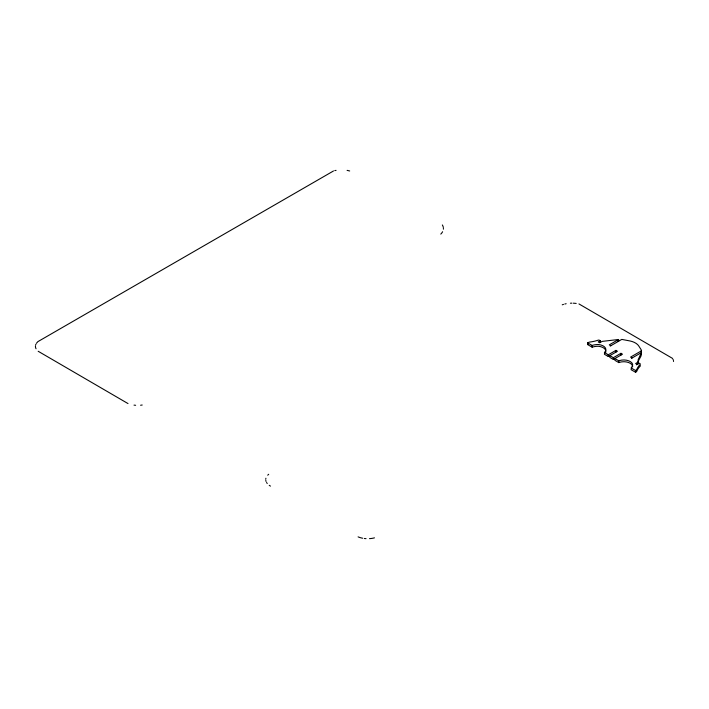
<?xml version="1.0" encoding="UTF-8"?>
<svg xmlns="http://www.w3.org/2000/svg" width="709" height="709" viewBox="0 0 709 709"><rect width="100%" height="100%" fill="white"/><g stroke="black" fill="none" stroke-linecap="round" stroke-linejoin="round"><path stroke-width="1.06" d="M443.382 229.193L443.409 228.333M638.065 362.131L638.162 359.738L641.361 352.63C642.336 356.875 637.382 359.649 638.065 363.885L638.065 362.131L635.636 363.54L637.152 364.417M265.733 479.311L265.902 478.238M35.601 345.07L35.929 344.157M639.979 365.41A1.134 0.656 0 0 1 640.192 366.163A29.06 16.777 0 0 0 636.815 371.232L635.636 372.305L631.081 369.673L631.737 367.076A11.344 6.549 0 0 0 632.596 364.125A8.978 5.185 0 0 0 619.444 360.615L618.806 360.837L614.889 358.568L614.889 360.323L618.806 362.591L619.444 362.37A8.978 5.185 0 0 1 632.596 365.871A11.344 6.549 0 0 1 632.579 366.881M36.434 343.271L37.914 341.623L333.487 170.975M604.387 352.506L608.304 354.775L615.899 350.388L617.415 351.265L608.304 356.521L604.387 354.261L604.759 352.143A8.978 5.185 0 0 0 598.688 344.547A11.344 6.549 0 0 0 593.575 345.044L592.112 345.425L587.557 342.793L587.557 344.547L592.112 347.171L593.575 346.79A11.344 6.549 0 0 1 598.688 346.293A8.978 5.185 0 0 1 605.832 350.76M267.701 475.19L268.702 474.286M587.557 342.793L589.409 342.11A29.06 16.777 0 0 0 598.183 340.16A1.134 0.656 0 0 1 599.486 340.285L600.337 340.666L600.337 342.42M587.557 344.547L588.266 344.131M600.337 340.666L598.183 341.915L599.699 342.793L602.127 341.392L618.585 339.487L618.585 341.242L617.636 341.206M618.585 339.487L609.315 344.84L610.839 345.708M610.245 346.054L621.784 339.398L630.079 340.976A14.667 8.464 0 0 1 638.774 346.001L641.202 349.803L641.521 352.541L631.489 358.337M613.365 357.69L620.96 353.312L622.475 354.19L613.365 359.445L609.82 357.398L609.82 355.643L613.365 357.69L613.365 359.445M641.521 350.787L630.576 357.106L632.091 357.983M636.443 364.825L639.305 363.168L639.979 363.664A1.134 0.656 0 0 1 640.192 364.417A29.06 16.777 0 0 0 636.815 369.478L635.636 370.55L631.081 367.918M562.246 304.808L563.504 304.383M564.816 304.019L566.163 303.718M334.763 170.639L336.075 170.355M140.586 405.229L142.208 405.016M570.417 303.204L571.862 303.16M573.315 303.177L576.187 303.425M364.346 538.486L366.048 538.645M134.01 405.123L135.641 405.291M347.1 170.355L349.679 170.975M578.952 303.931L672.557 358.417M128.01 403.572L38.171 351.265M269.216 485.319L270.475 486.117M266.54 482.492L267.24 483.494M672.947 359.171L673.249 359.924M641.202 351.558L641.521 352.541M265.786 480.392L266.052 481.455M673.444 360.695L673.55 361.475M635.636 370.55L635.636 372.305M620.96 353.312L620.96 355.067M618.806 360.837L618.806 362.591M615.899 350.388L615.899 352.143M608.304 354.775L608.304 356.521M592.112 345.425L592.112 347.171M442.593 231.737A18.78 10.839 0 0 1 440.785 234.094M442.345 224.957A18.78 10.839 0 0 1 443.32 227.474M36.053 348.766A14.694 8.481 0 0 1 35.45 346.001M374.467 537.856A16.272 9.394 0 0 1 369.495 538.636M362.68 538.228A16.272 9.394 0 0 1 358.098 536.864M605.885 351.575A8.978 5.185 0 0 1 605.725 352.373"/></g></svg>
